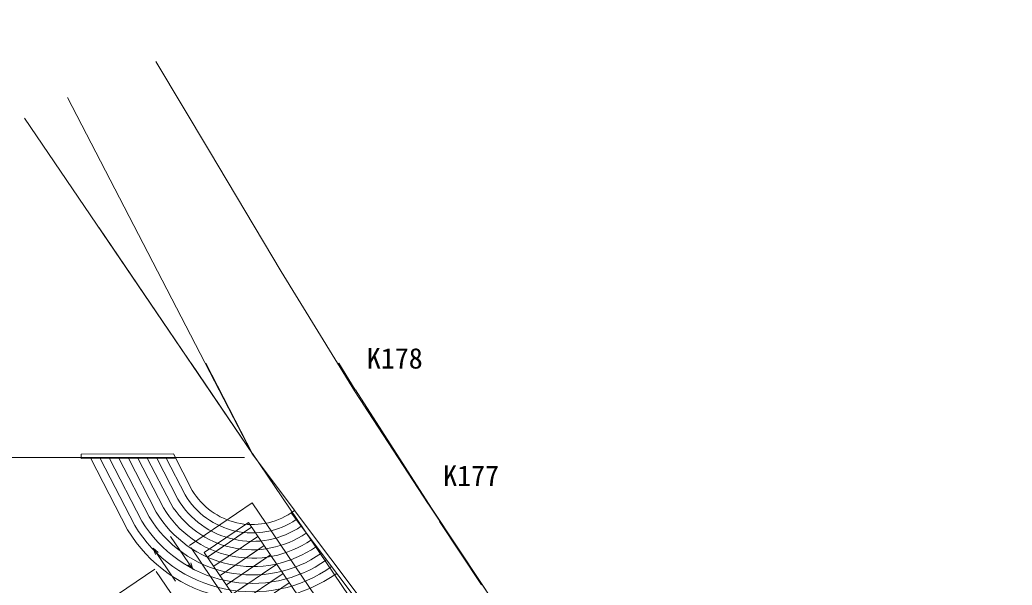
# Model space of a CAD drawing. Units: millimetres, scale not verified. Extents: x -299367 to 200937, y -138219 to 140514.
# Drawn here: x 94322 to 129722, y 51316 to 71482 of the extents above; entities that cross this region are included whole.
import ezdxf
from ezdxf.enums import TextEntityAlignment as Align

# ---------------------------------------------------------------- set-up
doc = ezdxf.new("R2010")
doc.units = ezdxf.units.MM
doc.header["$LTSCALE"] = 500
doc.layers.add('1-8_配管', color=4, linetype='Continuous', lineweight=9)
doc.layers.add('3-0', color=7, linetype='Continuous', lineweight=9)
doc.styles.add('ＭＳ ゴシック', font='')
doc.styles.get('ＭＳ ゴシック').set_extended_font_data('MS Gothic')

msp = doc.modelspace()

# ---------------------------------------------------------------- linework, layer by layer
at = {"layer": '1-8_配管'}
for p, q in [((101085.1, 66797.7), (99171.5, 69995.8)), ((102606.5, 56004), (96025, 68713.6)), ((94491.2, 67971.6), (102621.4, 56005.7)), ((103639.1, 62499.2), (101085.1, 66797.7)), ((97145.7, 64065), (102621.5, 56005.9)), ((106265.8, 58243), (103639.1, 62499.2)), ((109001.3, 54061.6), (106265.8, 58243)), ((99799.2, 55995.3), (96512, 55986.8)), ((96512.4, 55836.8), (96512, 55986.8)), ((100470.2, 54697.3), (99798.8, 55996)), ((102606.6, 56003.9), (104124.7, 53988.2)), ((133631.7, 10353), (102620, 56007.9)), ((96512.4, 55836.8), (99876.6, 55845.5)), ((98166.8, 53288.6), (96848.7, 55837.6)), ((98422.7, 53445.1), (97185.2, 55838.5)), ((98678.7, 53601.6), (97521.6, 55839.4)), ((98934.6, 53758.1), (97858, 55840.3)), ((99190.6, 53914.6), (98194.4, 55841.2)), ((99446.5, 54071.2), (98530.9, 55842)), ((99702.4, 54227.7), (98867.3, 55842.9)), ((99958.4, 54384.3), (99203.7, 55843.8)), ((100214.3, 54540.8), (99540.1, 55844.7)), ((103999.6, 53894), (104119.4, 53984.2)), ((103999.6, 53894), (104119.4, 53984.2)), ((132094, 16601), (103999.6, 53894)), ((132220.1, 16683), (104119.4, 53984.2)), ((111745.6, 49940.5), (109001.3, 54061.6)), ((111754.5, 49937.1), (109010.8, 54058.7))]:
    msp.add_line(p, q, dxfattribs=at)
msp.add_lwpolyline([(102331.9, 55865.2), (30715.8, 55863.9), (22998.1, 62225.6), (19042.5, 82584)], dxfattribs=at)
for radius, start, end in [(2800, 210.88585, 303.92131), (2500, 210.81766, 303.55238), (3400, 210.98573, 304.46365), (3100, 210.94077, 304.21884), (4000, 211.05542, 304.84317), (3700, 211.02339, 304.66884), (4600, 211.10693, 305.1236), (4300, 211.08298, 304.99319), (5200, 211.14087, 305.33929), (4900, 211.12798, 305.23801)]:
    msp.add_arc((102617.2, 55978.1), radius, start, end, dxfattribs=at)
at = {"layer": '3-0'}
for p, q in [((102621.4, 56005.7), (100428.1, 59233.8)), ((100428.3, 59233.8), (102621.5, 56005.9)), ((102497.1, 56175.8), (100431, 59233.8)), ((102606.5, 56004), (100934, 59233.8)), ((100952, 59233.8), (102621.3, 56005.6)), ((105654.4, 59233.8), (106265.8, 58243.1)), ((105665.4, 59233.8), (106171.1, 58409.8)), ((106289.8, 58281.1), (105701.8, 59233.8)), ((106265.8, 58243.1), (109001.3, 54061.6)), ((109009.5, 54058.6), (106294.9, 58284.4)), ((106571.7, 57775.8), (108886.5, 54215.5)), ((96511.9, 55986.7), (99799.1, 55995.3)), ((96512.3, 55836.8), (96511.9, 55986.7)), ((99798.7, 55996), (100470.2, 54697.3)), ((104124.7, 53988.2), (102606.6, 56003.9)), ((102620, 56007.9), (110795.3, 43972.4)), ((99876.6, 55845.5), (96512.3, 55836.8)), ((98166.8, 53288.5), (96848.7, 55837.7)), ((97185.2, 55838.5), (98422.7, 53445.1)), ((98678.6, 53601.6), (97521.6, 55839.4)), ((97858, 55840.3), (98934.6, 53758.1)), ((99190.6, 53914.6), (98194.4, 55841.1)), ((98530.9, 55842), (99446.5, 54071.2)), ((99702.4, 54227.7), (98867.3, 55842.9)), ((99203.7, 55843.8), (99958.3, 54384.3)), ((100214.3, 54540.8), (99540.1, 55844.6)), ((102606.7, 54247.3), (100373.3, 52730.2)), ((110795.3, 42192.4), (102606.7, 54247.3)), ((103999.5, 53894), (104119.4, 53984.2)), ((103999.6, 53894), (104119.4, 53984.2)), ((110795.3, 44873.3), (103999.6, 53894)), ((104119.4, 53984.2), (110795.3, 45122.5)), ((109001.3, 54061.6), (110795.3, 51367.6)), ((110795.3, 51378), (109010.8, 54058.7)), ((102474.1, 53552.7), (100902.4, 52485.1)), ((106969.2, 46935.1), (102474.1, 53552.7)), ((109298.2, 53588.5), (110795.3, 51326)), ((101014.7, 52319.7), (102586.4, 53387.3)), ((102586.5, 53387.2), (102090.2, 53050)), ((99701.9, 53051.1), (100494.7, 51884)), ((102811.2, 53056.4), (101239.5, 51988.8)), ((102315, 52719.1), (102811.3, 53056.3)), ((99874.3, 51462.6), (99081.5, 52629.7)), ((100429.5, 52647.5), (110795.3, 37387.3)), ((100902.4, 52485.1), (105397.5, 45867.5)), ((101511.2, 52656.7), (101014.8, 52319.5)), ((101464.3, 51657.9), (103036, 52725.5)), ((103260.7, 52394.7), (101689, 51327)), ((103036, 52725.4), (102539.7, 52388.2)), ((102764.5, 52057.4), (103260.8, 52394.5)), ((101239.6, 51988.7), (101735.9, 52325.8)), ((101913.8, 50996.2), (103485.5, 52063.7)), ((103485.6, 52063.7), (102989.2, 51726.5)), ((96899, 50370.2), (99132.4, 51887.3)), ((99188.6, 51804.6), (103627.6, 45269.7)), ((101960.7, 51994.9), (101464.4, 51657.8)), ((103710.3, 51732.9), (102138.5, 50665.3)), ((103214, 51395.6), (103710.3, 51732.8)), ((101689.1, 51326.9), (102185.4, 51664.1)), ((102410.2, 51333.2), (101913.9, 50996)), ((102363.3, 50334.4), (103935, 51402)), ((103935.1, 51401.9), (103438.8, 51064.7))]:
    msp.add_line(p, q, dxfattribs=at)
for points in [[(99261.1, 52474.6), (99081.5, 52629.7), (99159.5, 52405.6)], [(100416.7, 52108.1), (100494.7, 51884), (100315.1, 52039.1)]]:
    msp.add_lwpolyline(points, dxfattribs=at)
for radius, start, end in [(2800, 210.88585, 303.92133), (2500, 210.81766, 303.55238), (3400, 210.98573, 304.46365), (3100, 210.94077, 304.21884), (4000, 211.05544, 304.84317), (3700, 211.02341, 304.66882), (4600, 211.10695, 305.1236), (4300, 211.08299, 304.99321), (5200, 211.14088, 305.33931), (4900, 211.12798, 305.23802)]:
    msp.add_arc((102617.2, 55978.1), radius, start, end, dxfattribs=at)

# ---------------------------------------------------------------- texts
at = {"layer": '3-0', "style": 'ＭＳ ゴシック'}
for s, p in [('K178', (106700.5, 58821.4)), ('K177', (109423.8, 54632.3))]:
    msp.add_text(s, height=733.1, dxfattribs=at).set_placement(p, align=Align.BOTTOM_LEFT)

doc.saveas('drawing.dxf')
